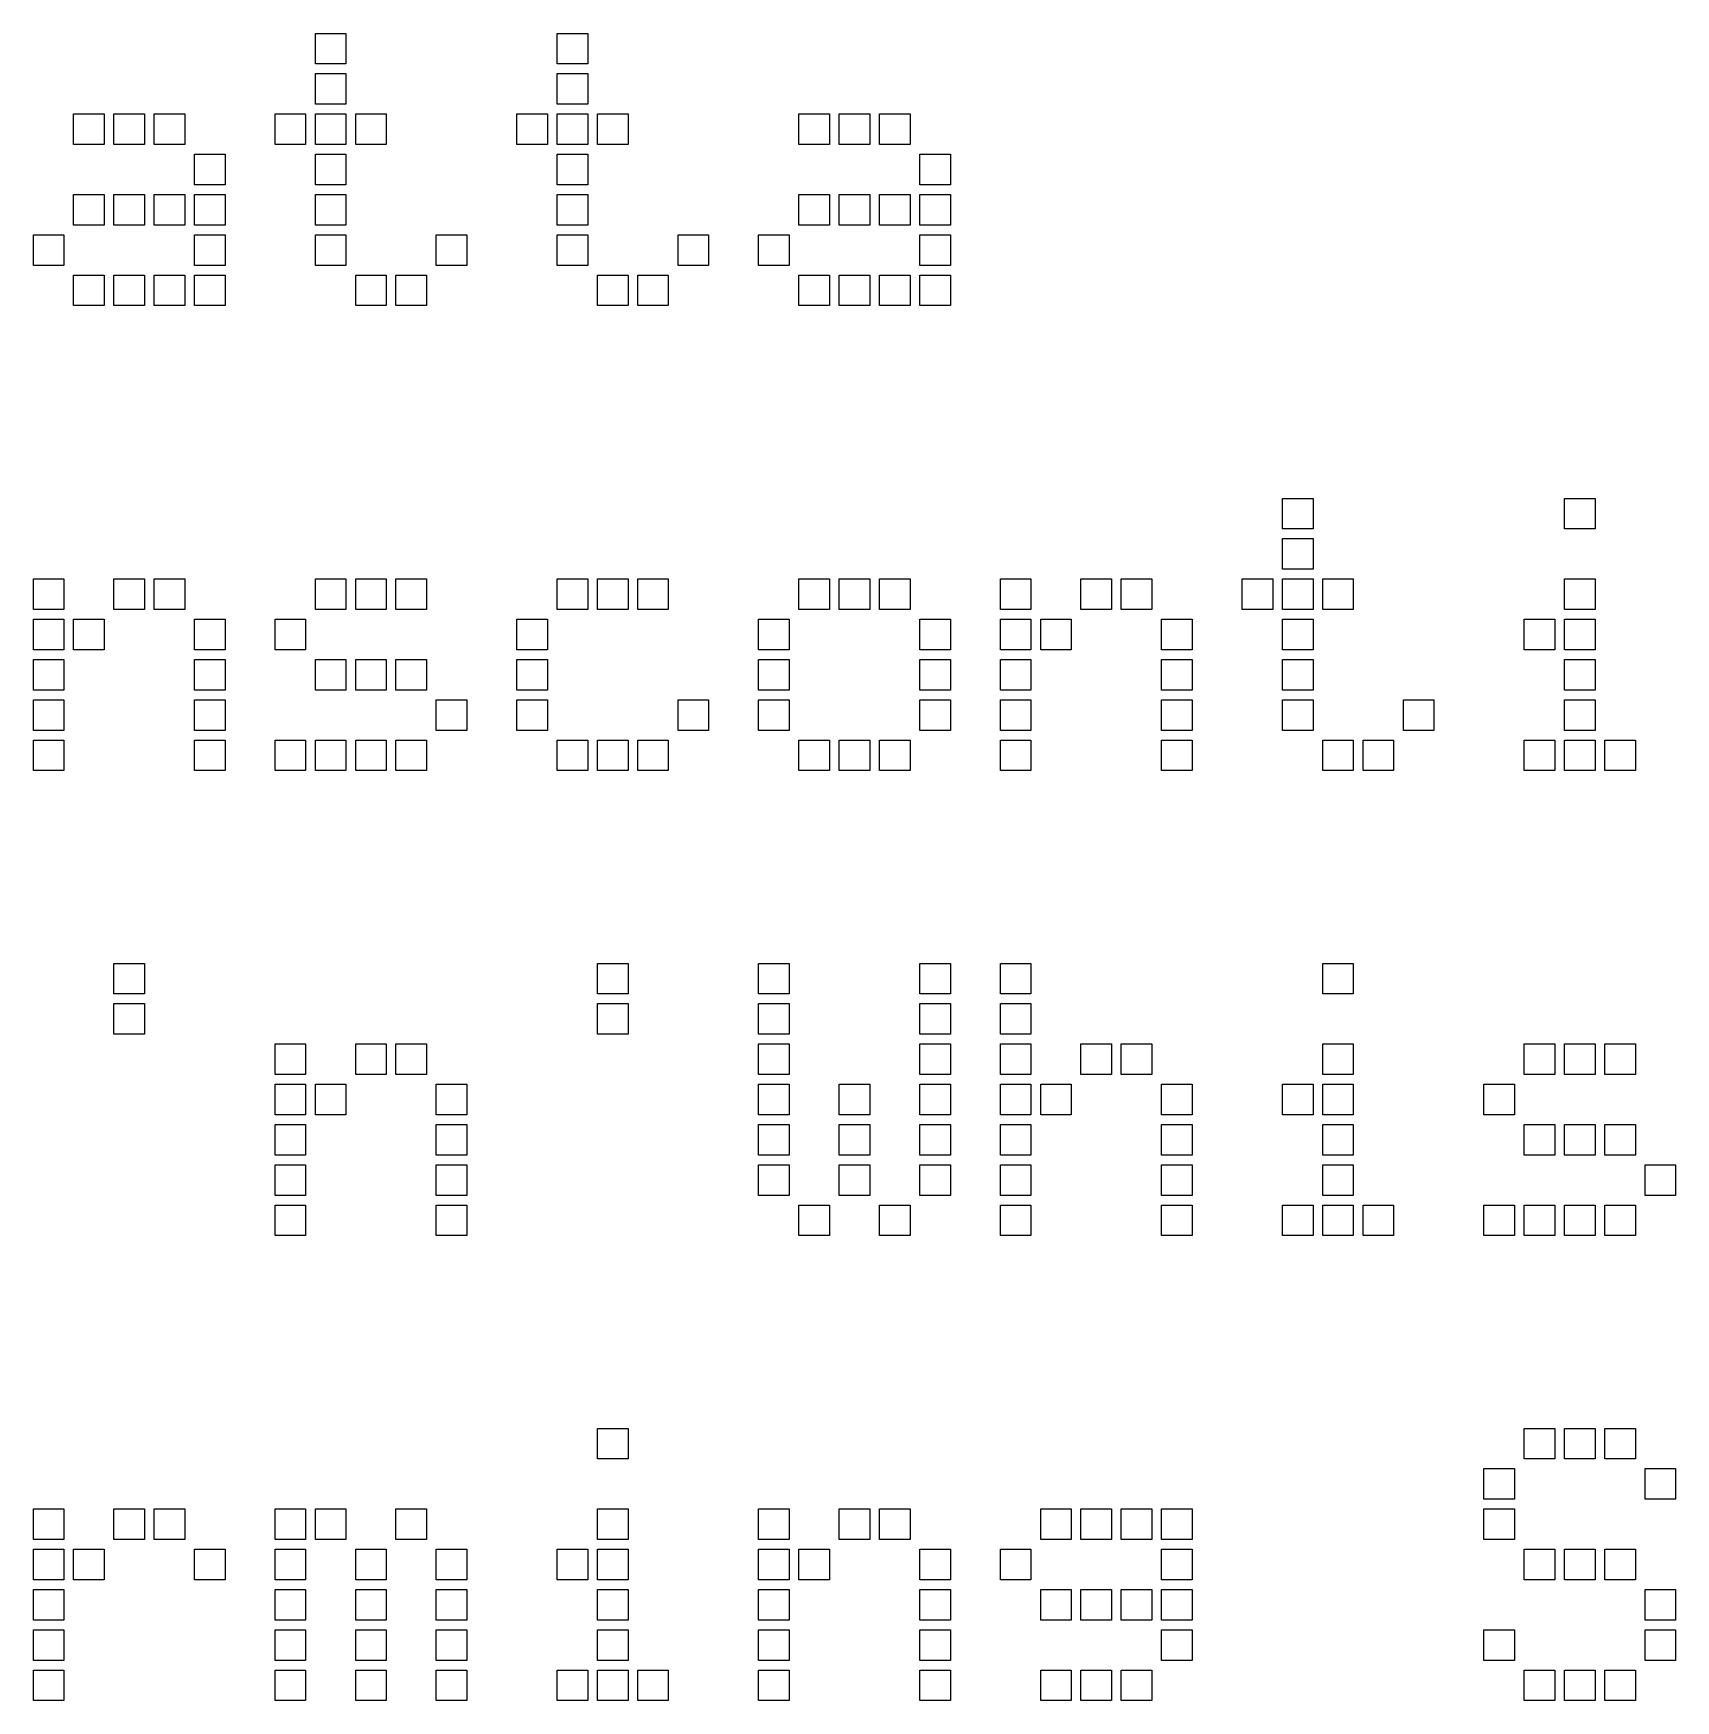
# Model space of a CAD drawing. Extents: x -7 to 861, y 30 to 246.
# Drawn here: x 211.4 to 423.8, y 30.4 to 246 of the extents above; entities that cross this region are included whole.
import ezdxf

# ---------------------------------------------------------------- set-up
doc = ezdxf.new("R2010")
doc.units = 0

msp = doc.modelspace()

# ---------------------------------------------------------------- linework, layer by layer
at = {"layer": 'Layer 1', "color": 7}
for points in [[(247.868325, 242.100856), (247.868325, 246.049652), (251.81712, 246.049652), (251.81712, 242.100856), (247.868325, 242.100856)], [(279.132923, 242.100856), (279.132923, 246.049652), (283.081703, 246.049652), (283.081703, 242.100856), (279.132923, 242.100856)], [(247.868325, 236.890093), (247.868325, 240.838873), (251.81712, 240.838873), (251.81712, 236.890093), (247.868325, 236.890093)], [(279.132923, 236.890093), (279.132923, 240.838873), (283.081703, 240.838873), (283.081703, 236.890093), (279.132923, 236.890093)], [(216.603728, 231.679329), (216.603728, 235.62811), (220.552523, 235.62811), (220.552523, 231.679329), (216.603728, 231.679329)], [(221.814506, 231.679329), (221.814506, 235.62811), (225.763287, 235.62811), (225.763287, 231.679329), (221.814506, 231.679329)], [(227.02527, 231.679329), (227.02527, 235.62811), (230.974051, 235.62811), (230.974051, 231.679329), (227.02527, 231.679329)], [(242.657561, 231.679329), (242.657561, 235.62811), (246.606342, 235.62811), (246.606342, 231.679329), (242.657561, 231.679329)], [(247.868325, 231.679329), (247.868325, 235.62811), (251.81712, 235.62811), (251.81712, 231.679329), (247.868325, 231.679329)], [(253.079089, 231.679329), (253.079089, 235.62811), (257.027884, 235.62811), (257.027884, 231.679329), (253.079089, 231.679329)], [(273.922159, 231.679329), (273.922159, 235.62811), (277.87094, 235.62811), (277.87094, 231.679329), (273.922159, 231.679329)], [(279.132923, 231.679329), (279.132923, 235.62811), (283.081703, 235.62811), (283.081703, 231.679329), (279.132923, 231.679329)], [(284.343686, 231.679329), (284.343686, 235.62811), (288.292481, 235.62811), (288.292481, 231.679329), (284.343686, 231.679329)], [(310.397548, 231.679329), (310.397548, 235.62811), (314.346329, 235.62811), (314.346329, 231.679329), (310.397548, 231.679329)], [(315.608312, 231.679329), (315.608312, 235.62811), (319.557093, 235.62811), (319.557093, 231.679329), (315.608312, 231.679329)], [(320.819076, 231.679329), (320.819076, 235.62811), (324.767857, 235.62811), (324.767857, 231.679329), (320.819076, 231.679329)], [(232.236034, 226.468565), (232.236034, 230.417346), (236.184814, 230.417346), (236.184814, 226.468565), (232.236034, 226.468565)], [(247.868325, 226.468565), (247.868325, 230.417346), (251.81712, 230.417346), (251.81712, 226.468565), (247.868325, 226.468565)], [(279.132923, 226.468565), (279.132923, 230.417346), (283.081703, 230.417346), (283.081703, 226.468565), (279.132923, 226.468565)], [(326.02984, 226.468565), (326.02984, 230.417346), (329.978635, 230.417346), (329.978635, 226.468565), (326.02984, 226.468565)], [(216.603728, 221.257787), (216.603728, 225.206582), (220.552523, 225.206582), (220.552523, 221.257787), (216.603728, 221.257787)], [(221.814506, 221.257787), (221.814506, 225.206582), (225.763287, 225.206582), (225.763287, 221.257787), (221.814506, 221.257787)], [(227.02527, 221.257787), (227.02527, 225.206582), (230.974051, 225.206582), (230.974051, 221.257787), (227.02527, 221.257787)], [(232.236034, 221.257787), (232.236034, 225.206582), (236.184814, 225.206582), (236.184814, 221.257787), (232.236034, 221.257787)], [(247.868325, 221.257787), (247.868325, 225.206582), (251.81712, 225.206582), (251.81712, 221.257787), (247.868325, 221.257787)], [(279.132923, 221.257787), (279.132923, 225.206582), (283.081703, 225.206582), (283.081703, 221.257787), (279.132923, 221.257787)], [(310.397548, 221.257787), (310.397548, 225.206582), (314.346329, 225.206582), (314.346329, 221.257787), (310.397548, 221.257787)], [(315.608312, 221.257787), (315.608312, 225.206582), (319.557093, 225.206582), (319.557093, 221.257787), (315.608312, 221.257787)], [(320.819076, 221.257787), (320.819076, 225.206582), (324.767857, 225.206582), (324.767857, 221.257787), (320.819076, 221.257787)], [(326.02984, 221.257787), (326.02984, 225.206582), (329.978635, 225.206582), (329.978635, 221.257787), (326.02984, 221.257787)], [(211.392964, 216.047023), (211.392964, 219.995804), (215.341745, 219.995804), (215.341745, 216.047023), (211.392964, 216.047023)], [(232.236034, 216.047023), (232.236034, 219.995804), (236.184814, 219.995804), (236.184814, 216.047023), (232.236034, 216.047023)], [(247.868325, 216.047023), (247.868325, 219.995804), (251.81712, 219.995804), (251.81712, 216.047023), (247.868325, 216.047023)], [(263.500631, 216.047023), (263.500631, 219.995804), (267.449412, 219.995804), (267.449412, 216.047023), (263.500631, 216.047023)], [(279.132923, 216.047023), (279.132923, 219.995804), (283.081703, 219.995804), (283.081703, 216.047023), (279.132923, 216.047023)], [(294.765228, 216.047023), (294.765228, 219.995804), (298.714009, 219.995804), (298.714009, 216.047023), (294.765228, 216.047023)], [(305.18677, 216.047023), (305.18677, 219.995804), (309.135565, 219.995804), (309.135565, 216.047023), (305.18677, 216.047023)], [(326.02984, 216.047023), (326.02984, 219.995804), (329.978635, 219.995804), (329.978635, 216.047023), (326.02984, 216.047023)], [(216.603728, 210.836259), (216.603728, 214.78504), (220.552523, 214.78504), (220.552523, 210.836259), (216.603728, 210.836259)], [(221.814506, 210.836259), (221.814506, 214.78504), (225.763287, 214.78504), (225.763287, 210.836259), (221.814506, 210.836259)], [(227.02527, 210.836259), (227.02527, 214.78504), (230.974051, 214.78504), (230.974051, 210.836259), (227.02527, 210.836259)], [(232.236034, 210.836259), (232.236034, 214.78504), (236.184814, 214.78504), (236.184814, 210.836259), (232.236034, 210.836259)], [(253.079089, 210.836259), (253.079089, 214.78504), (257.027884, 214.78504), (257.027884, 210.836259), (253.079089, 210.836259)], [(258.289867, 210.836259), (258.289867, 214.78504), (262.238648, 214.78504), (262.238648, 210.836259), (258.289867, 210.836259)], [(284.343686, 210.836259), (284.343686, 214.78504), (288.292481, 214.78504), (288.292481, 210.836259), (284.343686, 210.836259)], [(289.554464, 210.836259), (289.554464, 214.78504), (293.503245, 214.78504), (293.503245, 210.836259), (289.554464, 210.836259)], [(310.397548, 210.836259), (310.397548, 214.78504), (314.346329, 214.78504), (314.346329, 210.836259), (310.397548, 210.836259)], [(315.608312, 210.836259), (315.608312, 214.78504), (319.557093, 214.78504), (319.557093, 210.836259), (315.608312, 210.836259)], [(320.819076, 210.836259), (320.819076, 214.78504), (324.767857, 214.78504), (324.767857, 210.836259), (320.819076, 210.836259)], [(326.02984, 210.836259), (326.02984, 214.78504), (329.978635, 214.78504), (329.978635, 210.836259), (326.02984, 210.836259)], [(372.926743, 181.96875), (372.926743, 185.917531), (376.875524, 185.917531), (376.875524, 181.96875), (372.926743, 181.96875)], [(409.402104, 181.96875), (409.402104, 185.917531), (413.350885, 185.917531), (413.350885, 181.96875), (409.402104, 181.96875)], [(372.926743, 176.757972), (372.926743, 180.706767), (376.875524, 180.706767), (376.875524, 176.757972), (372.926743, 176.757972)], [(211.392964, 171.547208), (211.392964, 175.495989), (215.341745, 175.495989), (215.341745, 171.547208), (211.392964, 171.547208)], [(221.814506, 171.547208), (221.814506, 175.495989), (225.763287, 175.495989), (225.763287, 171.547208), (221.814506, 171.547208)], [(227.02527, 171.547208), (227.02527, 175.495989), (230.974051, 175.495989), (230.974051, 171.547208), (227.02527, 171.547208)], [(247.868325, 171.547208), (247.868325, 175.495989), (251.81712, 175.495989), (251.81712, 171.547208), (247.868325, 171.547208)], [(253.079089, 171.547208), (253.079089, 175.495989), (257.027884, 175.495989), (257.027884, 171.547208), (253.079089, 171.547208)], [(258.289867, 171.547208), (258.289867, 175.495989), (262.238648, 175.495989), (262.238648, 171.547208), (258.289867, 171.547208)], [(279.132923, 171.547208), (279.132923, 175.495989), (283.081703, 175.495989), (283.081703, 171.547208), (279.132923, 171.547208)], [(284.343686, 171.547208), (284.343686, 175.495989), (288.292481, 175.495989), (288.292481, 171.547208), (284.343686, 171.547208)], [(289.554464, 171.547208), (289.554464, 175.495989), (293.503245, 175.495989), (293.503245, 171.547208), (289.554464, 171.547208)], [(310.397548, 171.547208), (310.397548, 175.495989), (314.346329, 175.495989), (314.346329, 171.547208), (310.397548, 171.547208)], [(315.608312, 171.547208), (315.608312, 175.495989), (319.557093, 175.495989), (319.557093, 171.547208), (315.608312, 171.547208)], [(320.819076, 171.547208), (320.819076, 175.495989), (324.767857, 175.495989), (324.767857, 171.547208), (320.819076, 171.547208)], [(336.451368, 171.547208), (336.451368, 175.495989), (340.400163, 175.495989), (340.400163, 171.547208), (336.451368, 171.547208)], [(346.87291, 171.547208), (346.87291, 175.495989), (350.82169, 175.495989), (350.82169, 171.547208), (346.87291, 171.547208)], [(352.083673, 171.547208), (352.083673, 175.495989), (356.032454, 175.495989), (356.032454, 171.547208), (352.083673, 171.547208)], [(367.715965, 171.547208), (367.715965, 175.495989), (371.66476, 175.495989), (371.66476, 171.547208), (367.715965, 171.547208)], [(372.926743, 171.547208), (372.926743, 175.495989), (376.875524, 175.495989), (376.875524, 171.547208), (372.926743, 171.547208)], [(378.137507, 171.547208), (378.137507, 175.495989), (382.086288, 175.495989), (382.086288, 171.547208), (378.137507, 171.547208)], [(409.402104, 171.547208), (409.402104, 175.495989), (413.350885, 175.495989), (413.350885, 171.547208), (409.402104, 171.547208)], [(211.392964, 166.336444), (211.392964, 170.285225), (215.341745, 170.285225), (215.341745, 166.336444), (211.392964, 166.336444)], [(216.603728, 166.336444), (216.603728, 170.285225), (220.552523, 170.285225), (220.552523, 166.336444), (216.603728, 166.336444)], [(232.236034, 166.336444), (232.236034, 170.285225), (236.184814, 170.285225), (236.184814, 166.336444), (232.236034, 166.336444)], [(242.657561, 166.336444), (242.657561, 170.285225), (246.606342, 170.285225), (246.606342, 166.336444), (242.657561, 166.336444)], [(273.922159, 166.336444), (273.922159, 170.285225), (277.87094, 170.285225), (277.87094, 166.336444), (273.922159, 166.336444)], [(305.18677, 166.336444), (305.18677, 170.285225), (309.135565, 170.285225), (309.135565, 166.336444), (305.18677, 166.336444)], [(326.02984, 166.336444), (326.02984, 170.285225), (329.978635, 170.285225), (329.978635, 166.336444), (326.02984, 166.336444)], [(336.451368, 166.336444), (336.451368, 170.285225), (340.400163, 170.285225), (340.400163, 166.336444), (336.451368, 166.336444)], [(341.662146, 166.336444), (341.662146, 170.285225), (345.610927, 170.285225), (345.610927, 166.336444), (341.662146, 166.336444)], [(357.294437, 166.336444), (357.294437, 170.285225), (361.243232, 170.285225), (361.243232, 166.336444), (357.294437, 166.336444)], [(372.926743, 166.336444), (372.926743, 170.285225), (376.875524, 170.285225), (376.875524, 166.336444), (372.926743, 166.336444)], [(404.19134, 166.336444), (404.19134, 170.285225), (408.140121, 170.285225), (408.140121, 166.336444), (404.19134, 166.336444)], [(409.402104, 166.336444), (409.402104, 170.285225), (413.350885, 170.285225), (413.350885, 166.336444), (409.402104, 166.336444)], [(211.392964, 161.12568), (211.392964, 165.074461), (215.341745, 165.074461), (215.341745, 161.12568), (211.392964, 161.12568)], [(232.236034, 161.12568), (232.236034, 165.074461), (236.184814, 165.074461), (236.184814, 161.12568), (232.236034, 161.12568)], [(247.868325, 161.12568), (247.868325, 165.074461), (251.81712, 165.074461), (251.81712, 161.12568), (247.868325, 161.12568)], [(253.079089, 161.12568), (253.079089, 165.074461), (257.027884, 165.074461), (257.027884, 161.12568), (253.079089, 161.12568)], [(258.289867, 161.12568), (258.289867, 165.074461), (262.238648, 165.074461), (262.238648, 161.12568), (258.289867, 161.12568)], [(273.922159, 161.12568), (273.922159, 165.074461), (277.87094, 165.074461), (277.87094, 161.12568), (273.922159, 161.12568)], [(305.18677, 161.12568), (305.18677, 165.074461), (309.135565, 165.074461), (309.135565, 161.12568), (305.18677, 161.12568)], [(326.02984, 161.12568), (326.02984, 165.074461), (329.978635, 165.074461), (329.978635, 161.12568), (326.02984, 161.12568)], [(336.451368, 161.12568), (336.451368, 165.074461), (340.400163, 165.074461), (340.400163, 161.12568), (336.451368, 161.12568)], [(357.294437, 161.12568), (357.294437, 165.074461), (361.243232, 165.074461), (361.243232, 161.12568), (357.294437, 161.12568)], [(372.926743, 161.12568), (372.926743, 165.074461), (376.875524, 165.074461), (376.875524, 161.12568), (372.926743, 161.12568)], [(409.402104, 161.12568), (409.402104, 165.074461), (413.350885, 165.074461), (413.350885, 161.12568), (409.402104, 161.12568)], [(211.392964, 155.914902), (211.392964, 159.863697), (215.341745, 159.863697), (215.341745, 155.914902), (211.392964, 155.914902)], [(232.236034, 155.914902), (232.236034, 159.863697), (236.184814, 159.863697), (236.184814, 155.914902), (232.236034, 155.914902)], [(263.500631, 155.914902), (263.500631, 159.863697), (267.449412, 159.863697), (267.449412, 155.914902), (263.500631, 155.914902)], [(273.922159, 155.914902), (273.922159, 159.863697), (277.87094, 159.863697), (277.87094, 155.914902), (273.922159, 155.914902)], [(294.765228, 155.914902), (294.765228, 159.863697), (298.714009, 159.863697), (298.714009, 155.914902), (294.765228, 155.914902)], [(305.18677, 155.914902), (305.18677, 159.863697), (309.135565, 159.863697), (309.135565, 155.914902), (305.18677, 155.914902)], [(326.02984, 155.914902), (326.02984, 159.863697), (329.978635, 159.863697), (329.978635, 155.914902), (326.02984, 155.914902)], [(336.451368, 155.914902), (336.451368, 159.863697), (340.400163, 159.863697), (340.400163, 155.914902), (336.451368, 155.914902)], [(357.294437, 155.914902), (357.294437, 159.863697), (361.243232, 159.863697), (361.243232, 155.914902), (357.294437, 155.914902)], [(372.926743, 155.914902), (372.926743, 159.863697), (376.875524, 159.863697), (376.875524, 155.914902), (372.926743, 155.914902)], [(388.559035, 155.914902), (388.559035, 159.863697), (392.50783, 159.863697), (392.50783, 155.914902), (388.559035, 155.914902)], [(409.402104, 155.914902), (409.402104, 159.863697), (413.350885, 159.863697), (413.350885, 155.914902), (409.402104, 155.914902)], [(211.392964, 150.704139), (211.392964, 154.652919), (215.341745, 154.652919), (215.341745, 150.704139), (211.392964, 150.704139)], [(232.236034, 150.704139), (232.236034, 154.652919), (236.184814, 154.652919), (236.184814, 150.704139), (232.236034, 150.704139)], [(242.657561, 150.704139), (242.657561, 154.652919), (246.606342, 154.652919), (246.606342, 150.704139), (242.657561, 150.704139)], [(247.868325, 150.704139), (247.868325, 154.652919), (251.81712, 154.652919), (251.81712, 150.704139), (247.868325, 150.704139)], [(253.079089, 150.704139), (253.079089, 154.652919), (257.027884, 154.652919), (257.027884, 150.704139), (253.079089, 150.704139)], [(258.289867, 150.704139), (258.289867, 154.652919), (262.238648, 154.652919), (262.238648, 150.704139), (258.289867, 150.704139)], [(279.132923, 150.704139), (279.132923, 154.652919), (283.081703, 154.652919), (283.081703, 150.704139), (279.132923, 150.704139)], [(284.343686, 150.704139), (284.343686, 154.652919), (288.292481, 154.652919), (288.292481, 150.704139), (284.343686, 150.704139)], [(289.554464, 150.704139), (289.554464, 154.652919), (293.503245, 154.652919), (293.503245, 150.704139), (289.554464, 150.704139)], [(310.397548, 150.704139), (310.397548, 154.652919), (314.346329, 154.652919), (314.346329, 150.704139), (310.397548, 150.704139)], [(315.608312, 150.704139), (315.608312, 154.652919), (319.557093, 154.652919), (319.557093, 150.704139), (315.608312, 150.704139)], [(320.819076, 150.704139), (320.819076, 154.652919), (324.767857, 154.652919), (324.767857, 150.704139), (320.819076, 150.704139)], [(336.451368, 150.704139), (336.451368, 154.652919), (340.400163, 154.652919), (340.400163, 150.704139), (336.451368, 150.704139)], [(357.294437, 150.704139), (357.294437, 154.652919), (361.243232, 154.652919), (361.243232, 150.704139), (357.294437, 150.704139)], [(378.137507, 150.704139), (378.137507, 154.652919), (382.086288, 154.652919), (382.086288, 150.704139), (378.137507, 150.704139)], [(383.348271, 150.704139), (383.348271, 154.652919), (387.297052, 154.652919), (387.297052, 150.704139), (383.348271, 150.704139)], [(404.19134, 150.704139), (404.19134, 154.652919), (408.140121, 154.652919), (408.140121, 150.704139), (404.19134, 150.704139)], [(409.402104, 150.704139), (409.402104, 154.652919), (413.350885, 154.652919), (413.350885, 150.704139), (409.402104, 150.704139)], [(414.612868, 150.704139), (414.612868, 154.652919), (418.561649, 154.652919), (418.561649, 150.704139), (414.612868, 150.704139)], [(221.814506, 121.83663), (221.814506, 125.78541), (225.763287, 125.78541), (225.763287, 121.83663), (221.814506, 121.83663)], [(284.343686, 121.83663), (284.343686, 125.78541), (288.292481, 125.78541), (288.292481, 121.83663), (284.343686, 121.83663)], [(305.18677, 121.83663), (305.18677, 125.78541), (309.135565, 125.78541), (309.135565, 121.83663), (305.18677, 121.83663)], [(326.02984, 121.83663), (326.02984, 125.78541), (329.978635, 125.78541), (329.978635, 121.83663), (326.02984, 121.83663)], [(336.451368, 121.83663), (336.451368, 125.78541), (340.400163, 125.78541), (340.400163, 121.83663), (336.451368, 121.83663)], [(378.137507, 121.83663), (378.137507, 125.78541), (382.086288, 125.78541), (382.086288, 121.83663), (378.137507, 121.83663)], [(221.814506, 116.625861), (221.814506, 120.574647), (225.763287, 120.574647), (225.763287, 116.625861), (221.814506, 116.625861)], [(284.343686, 116.625861), (284.343686, 120.574647), (288.292481, 120.574647), (288.292481, 116.625861), (284.343686, 116.625861)], [(305.18677, 116.625861), (305.18677, 120.574647), (309.135565, 120.574647), (309.135565, 116.625861), (305.18677, 116.625861)], [(326.02984, 116.625861), (326.02984, 120.574647), (329.978635, 120.574647), (329.978635, 116.625861), (326.02984, 116.625861)], [(336.451368, 116.625861), (336.451368, 120.574647), (340.400163, 120.574647), (340.400163, 116.625861), (336.451368, 116.625861)], [(242.657561, 111.415095), (242.657561, 115.363878), (246.606342, 115.363878), (246.606342, 111.415095), (242.657561, 111.415095)], [(253.079089, 111.415095), (253.079089, 115.363878), (257.027884, 115.363878), (257.027884, 111.415095), (253.079089, 111.415095)], [(258.289867, 111.415095), (258.289867, 115.363878), (262.238648, 115.363878), (262.238648, 111.415095), (258.289867, 111.415095)], [(305.18677, 111.415095), (305.18677, 115.363878), (309.135565, 115.363878), (309.135565, 111.415095), (305.18677, 111.415095)], [(326.02984, 111.415095), (326.02984, 115.363878), (329.978635, 115.363878), (329.978635, 111.415095), (326.02984, 111.415095)], [(336.451368, 111.415095), (336.451368, 115.363878), (340.400163, 115.363878), (340.400163, 111.415095), (336.451368, 111.415095)], [(346.87291, 111.415095), (346.87291, 115.363878), (350.82169, 115.363878), (350.82169, 111.415095), (346.87291, 111.415095)], [(352.083673, 111.415095), (352.083673, 115.363878), (356.032454, 115.363878), (356.032454, 111.415095), (352.083673, 111.415095)], [(378.137507, 111.415095), (378.137507, 115.363878), (382.086288, 115.363878), (382.086288, 111.415095), (378.137507, 111.415095)], [(404.19134, 111.415095), (404.19134, 115.363878), (408.140121, 115.363878), (408.140121, 111.415095), (404.19134, 111.415095)], [(409.402104, 111.415095), (409.402104, 115.363878), (413.350885, 115.363878), (413.350885, 111.415095), (409.402104, 111.415095)], [(414.612868, 111.415095), (414.612868, 115.363878), (418.561649, 115.363878), (418.561649, 111.415095), (414.612868, 111.415095)], [(242.657561, 106.204327), (242.657561, 110.153112), (246.606342, 110.153112), (246.606342, 106.204327), (242.657561, 106.204327)], [(247.868325, 106.204327), (247.868325, 110.153112), (251.81712, 110.153112), (251.81712, 106.204327), (247.868325, 106.204327)], [(263.500631, 106.204327), (263.500631, 110.153112), (267.449412, 110.153112), (267.449412, 106.204327), (263.500631, 106.204327)], [(305.18677, 106.204327), (305.18677, 110.153112), (309.135565, 110.153112), (309.135565, 106.204327), (305.18677, 106.204327)], [(315.608312, 106.204327), (315.608312, 110.153112), (319.557093, 110.153112), (319.557093, 106.204327), (315.608312, 106.204327)], [(326.02984, 106.204327), (326.02984, 110.153112), (329.978635, 110.153112), (329.978635, 106.204327), (326.02984, 106.204327)], [(336.451368, 106.204327), (336.451368, 110.153112), (340.400163, 110.153112), (340.400163, 106.204327), (336.451368, 106.204327)], [(341.662146, 106.204327), (341.662146, 110.153112), (345.610927, 110.153112), (345.610927, 106.204327), (341.662146, 106.204327)], [(357.294437, 106.204327), (357.294437, 110.153112), (361.243232, 110.153112), (361.243232, 106.204327), (357.294437, 106.204327)], [(372.926743, 106.204327), (372.926743, 110.153112), (376.875524, 110.153112), (376.875524, 106.204327), (372.926743, 106.204327)], [(378.137507, 106.204327), (378.137507, 110.153112), (382.086288, 110.153112), (382.086288, 106.204327), (378.137507, 106.204327)], [(398.980562, 106.204327), (398.980562, 110.153112), (402.929357, 110.153112), (402.929357, 106.204327), (398.980562, 106.204327)], [(242.657561, 100.99356), (242.657561, 104.942344), (246.606342, 104.942344), (246.606342, 100.99356), (242.657561, 100.99356)], [(263.500631, 100.99356), (263.500631, 104.942344), (267.449412, 104.942344), (267.449412, 100.99356), (263.500631, 100.99356)], [(305.18677, 100.99356), (305.18677, 104.942344), (309.135565, 104.942344), (309.135565, 100.99356), (305.18677, 100.99356)], [(315.608312, 100.99356), (315.608312, 104.942344), (319.557093, 104.942344), (319.557093, 100.99356), (315.608312, 100.99356)], [(326.02984, 100.99356), (326.02984, 104.942344), (329.978635, 104.942344), (329.978635, 100.99356), (326.02984, 100.99356)], [(336.451368, 100.99356), (336.451368, 104.942344), (340.400163, 104.942344), (340.400163, 100.99356), (336.451368, 100.99356)], [(357.294437, 100.99356), (357.294437, 104.942344), (361.243232, 104.942344), (361.243232, 100.99356), (357.294437, 100.99356)], [(378.137507, 100.99356), (378.137507, 104.942344), (382.086288, 104.942344), (382.086288, 100.99356), (378.137507, 100.99356)], [(404.19134, 100.99356), (404.19134, 104.942344), (408.140121, 104.942344), (408.140121, 100.99356), (404.19134, 100.99356)], [(409.402104, 100.99356), (409.402104, 104.942344), (413.350885, 104.942344), (413.350885, 100.99356), (409.402104, 100.99356)], [(414.612868, 100.99356), (414.612868, 104.942344), (418.561649, 104.942344), (418.561649, 100.99356), (414.612868, 100.99356)], [(242.657561, 95.782792), (242.657561, 99.731577), (246.606342, 99.731577), (246.606342, 95.782792), (242.657561, 95.782792)], [(263.500631, 95.782792), (263.500631, 99.731577), (267.449412, 99.731577), (267.449412, 95.782792), (263.500631, 95.782792)], [(305.18677, 95.782792), (305.18677, 99.731577), (309.135565, 99.731577), (309.135565, 95.782792), (305.18677, 95.782792)], [(315.608312, 95.782792), (315.608312, 99.731577), (319.557093, 99.731577), (319.557093, 95.782792), (315.608312, 95.782792)], [(326.02984, 95.782792), (326.02984, 99.731577), (329.978635, 99.731577), (329.978635, 95.782792), (326.02984, 95.782792)], [(336.451368, 95.782792), (336.451368, 99.731577), (340.400163, 99.731577), (340.400163, 95.782792), (336.451368, 95.782792)], [(357.294437, 95.782792), (357.294437, 99.731577), (361.243232, 99.731577), (361.243232, 95.782792), (357.294437, 95.782792)], [(378.137507, 95.782792), (378.137507, 99.731577), (382.086288, 99.731577), (382.086288, 95.782792), (378.137507, 95.782792)], [(419.823632, 95.782792), (419.823632, 99.731577), (423.772427, 99.731577), (423.772427, 95.782792), (419.823632, 95.782792)], [(242.657561, 90.572025), (242.657561, 94.520809), (246.606342, 94.520809), (246.606342, 90.572025), (242.657561, 90.572025)], [(263.500631, 90.572025), (263.500631, 94.520809), (267.449412, 94.520809), (267.449412, 90.572025), (263.500631, 90.572025)], [(310.397548, 90.572025), (310.397548, 94.520809), (314.346329, 94.520809), (314.346329, 90.572025), (310.397548, 90.572025)], [(320.819076, 90.572025), (320.819076, 94.520809), (324.767857, 94.520809), (324.767857, 90.572025), (320.819076, 90.572025)], [(336.451368, 90.572025), (336.451368, 94.520809), (340.400163, 94.520809), (340.400163, 90.572025), (336.451368, 90.572025)], [(357.294437, 90.572025), (357.294437, 94.520809), (361.243232, 94.520809), (361.243232, 90.572025), (357.294437, 90.572025)], [(372.926743, 90.572025), (372.926743, 94.520809), (376.875524, 94.520809), (376.875524, 90.572025), (372.926743, 90.572025)], [(378.137507, 90.572025), (378.137507, 94.520809), (382.086288, 94.520809), (382.086288, 90.572025), (378.137507, 90.572025)], [(383.348271, 90.572025), (383.348271, 94.520809), (387.297052, 94.520809), (387.297052, 90.572025), (383.348271, 90.572025)], [(398.980562, 90.572025), (398.980562, 94.520809), (402.929357, 94.520809), (402.929357, 90.572025), (398.980562, 90.572025)], [(404.19134, 90.572025), (404.19134, 94.520809), (408.140121, 94.520809), (408.140121, 90.572025), (404.19134, 90.572025)], [(409.402104, 90.572025), (409.402104, 94.520809), (413.350885, 94.520809), (413.350885, 90.572025), (409.402104, 90.572025)], [(414.612868, 90.572025), (414.612868, 94.520809), (418.561649, 94.520809), (418.561649, 90.572025), (414.612868, 90.572025)], [(284.343686, 61.704513), (284.343686, 65.653298), (288.292481, 65.653298), (288.292481, 61.704513), (284.343686, 61.704513)], [(404.19134, 61.704513), (404.19134, 65.653298), (408.140121, 65.653298), (408.140121, 61.704513), (404.19134, 61.704513)], [(409.402104, 61.704513), (409.402104, 65.653298), (413.350885, 65.653298), (413.350885, 61.704513), (409.402104, 61.704513)], [(414.612868, 61.704513), (414.612868, 65.653298), (418.561649, 65.653298), (418.561649, 61.704513), (414.612868, 61.704513)], [(398.980562, 56.493745), (398.980562, 60.44253), (402.929357, 60.44253), (402.929357, 56.493745), (398.980562, 56.493745)], [(419.823632, 56.493745), (419.823632, 60.44253), (423.772427, 60.44253), (423.772427, 56.493745), (419.823632, 56.493745)], [(211.392964, 51.282978), (211.392964, 55.231764), (215.341745, 55.231764), (215.341745, 51.282978), (211.392964, 51.282978)], [(221.814506, 51.282978), (221.814506, 55.231764), (225.763287, 55.231764), (225.763287, 51.282978), (221.814506, 51.282978)], [(227.02527, 51.282978), (227.02527, 55.231764), (230.974051, 55.231764), (230.974051, 51.282978), (227.02527, 51.282978)], [(242.657561, 51.282978), (242.657561, 55.231764), (246.606342, 55.231764), (246.606342, 51.282978), (242.657561, 51.282978)], [(247.868325, 51.282978), (247.868325, 55.231764), (251.81712, 55.231764), (251.81712, 51.282978), (247.868325, 51.282978)], [(258.289867, 51.282978), (258.289867, 55.231764), (262.238648, 55.231764), (262.238648, 51.282978), (258.289867, 51.282978)], [(284.343686, 51.282978), (284.343686, 55.231764), (288.292481, 55.231764), (288.292481, 51.282978), (284.343686, 51.282978)], [(305.18677, 51.282978), (305.18677, 55.231764), (309.135565, 55.231764), (309.135565, 51.282978), (305.18677, 51.282978)], [(315.608312, 51.282978), (315.608312, 55.231764), (319.557093, 55.231764), (319.557093, 51.282978), (315.608312, 51.282978)], [(320.819076, 51.282978), (320.819076, 55.231764), (324.767857, 55.231764), (324.767857, 51.282978), (320.819076, 51.282978)], [(341.662146, 51.282978), (341.662146, 55.231764), (345.610927, 55.231764), (345.610927, 51.282978), (341.662146, 51.282978)], [(346.87291, 51.282978), (346.87291, 55.231764), (350.82169, 55.231764), (350.82169, 51.282978), (346.87291, 51.282978)], [(352.083673, 51.282978), (352.083673, 55.231764), (356.032454, 55.231764), (356.032454, 51.282978), (352.083673, 51.282978)], [(357.294437, 51.282978), (357.294437, 55.231764), (361.243232, 55.231764), (361.243232, 51.282978), (357.294437, 51.282978)], [(398.980562, 51.282978), (398.980562, 55.231764), (402.929357, 55.231764), (402.929357, 51.282978), (398.980562, 51.282978)], [(211.392964, 46.072212), (211.392964, 50.020995), (215.341745, 50.020995), (215.341745, 46.072212), (211.392964, 46.072212)], [(216.603728, 46.072212), (216.603728, 50.020995), (220.552523, 50.020995), (220.552523, 46.072212), (216.603728, 46.072212)], [(232.236034, 46.072212), (232.236034, 50.020995), (236.184814, 50.020995), (236.184814, 46.072212), (232.236034, 46.072212)], [(242.657561, 46.072212), (242.657561, 50.020995), (246.606342, 50.020995), (246.606342, 46.072212), (242.657561, 46.072212)], [(253.079089, 46.072212), (253.079089, 50.020995), (257.027884, 50.020995), (257.027884, 46.072212), (253.079089, 46.072212)], [(263.500631, 46.072212), (263.500631, 50.020995), (267.449412, 50.020995), (267.449412, 46.072212), (263.500631, 46.072212)], [(279.132923, 46.072212), (279.132923, 50.020995), (283.081703, 50.020995), (283.081703, 46.072212), (279.132923, 46.072212)], [(284.343686, 46.072212), (284.343686, 50.020995), (288.292481, 50.020995), (288.292481, 46.072212), (284.343686, 46.072212)], [(305.18677, 46.072212), (305.18677, 50.020995), (309.135565, 50.020995), (309.135565, 46.072212), (305.18677, 46.072212)], [(310.397548, 46.072212), (310.397548, 50.020995), (314.346329, 50.020995), (314.346329, 46.072212), (310.397548, 46.072212)], [(326.02984, 46.072212), (326.02984, 50.020995), (329.978635, 50.020995), (329.978635, 46.072212), (326.02984, 46.072212)], [(336.451368, 46.072212), (336.451368, 50.020995), (340.400163, 50.020995), (340.400163, 46.072212), (336.451368, 46.072212)], [(357.294437, 46.072212), (357.294437, 50.020995), (361.243232, 50.020995), (361.243232, 46.072212), (357.294437, 46.072212)], [(404.19134, 46.072212), (404.19134, 50.020995), (408.140121, 50.020995), (408.140121, 46.072212), (404.19134, 46.072212)], [(409.402104, 46.072212), (409.402104, 50.020995), (413.350885, 50.020995), (413.350885, 46.072212), (409.402104, 46.072212)], [(414.612868, 46.072212), (414.612868, 50.020995), (418.561649, 50.020995), (418.561649, 46.072212), (414.612868, 46.072212)], [(211.392964, 40.861444), (211.392964, 44.810229), (215.341745, 44.810229), (215.341745, 40.861444), (211.392964, 40.861444)], [(242.657561, 40.861444), (242.657561, 44.810229), (246.606342, 44.810229), (246.606342, 40.861444), (242.657561, 40.861444)], [(253.079089, 40.861444), (253.079089, 44.810229), (257.027884, 44.810229), (257.027884, 40.861444), (253.079089, 40.861444)], [(263.500631, 40.861444), (263.500631, 44.810229), (267.449412, 44.810229), (267.449412, 40.861444), (263.500631, 40.861444)], [(284.343686, 40.861444), (284.343686, 44.810229), (288.292481, 44.810229), (288.292481, 40.861444), (284.343686, 40.861444)], [(305.18677, 40.861444), (305.18677, 44.810229), (309.135565, 44.810229), (309.135565, 40.861444), (305.18677, 40.861444)], [(326.02984, 40.861444), (326.02984, 44.810229), (329.978635, 44.810229), (329.978635, 40.861444), (326.02984, 40.861444)], [(341.662146, 40.861444), (341.662146, 44.810229), (345.610927, 44.810229), (345.610927, 40.861444), (341.662146, 40.861444)], [(346.87291, 40.861444), (346.87291, 44.810229), (350.82169, 44.810229), (350.82169, 40.861444), (346.87291, 40.861444)], [(352.083673, 40.861444), (352.083673, 44.810229), (356.032454, 44.810229), (356.032454, 40.861444), (352.083673, 40.861444)], [(357.294437, 40.861444), (357.294437, 44.810229), (361.243232, 44.810229), (361.243232, 40.861444), (357.294437, 40.861444)], [(419.823632, 40.861444), (419.823632, 44.810229), (423.772427, 44.810229), (423.772427, 40.861444), (419.823632, 40.861444)], [(211.392964, 35.650677), (211.392964, 39.599461), (215.341745, 39.599461), (215.341745, 35.650677), (211.392964, 35.650677)], [(242.657561, 35.650677), (242.657561, 39.599461), (246.606342, 39.599461), (246.606342, 35.650677), (242.657561, 35.650677)], [(253.079089, 35.650677), (253.079089, 39.599461), (257.027884, 39.599461), (257.027884, 35.650677), (253.079089, 35.650677)], [(263.500631, 35.650677), (263.500631, 39.599461), (267.449412, 39.599461), (267.449412, 35.650677), (263.500631, 35.650677)], [(284.343686, 35.650677), (284.343686, 39.599461), (288.292481, 39.599461), (288.292481, 35.650677), (284.343686, 35.650677)], [(305.18677, 35.650677), (305.18677, 39.599461), (309.135565, 39.599461), (309.135565, 35.650677), (305.18677, 35.650677)], [(326.02984, 35.650677), (326.02984, 39.599461), (329.978635, 39.599461), (329.978635, 35.650677), (326.02984, 35.650677)], [(357.294437, 35.650677), (357.294437, 39.599461), (361.243232, 39.599461), (361.243232, 35.650677), (357.294437, 35.650677)], [(398.980562, 35.650677), (398.980562, 39.599461), (402.929357, 39.599461), (402.929357, 35.650677), (398.980562, 35.650677)], [(419.823632, 35.650677), (419.823632, 39.599461), (423.772427, 39.599461), (423.772427, 35.650677), (419.823632, 35.650677)], [(211.392964, 30.439909), (211.392964, 34.388694), (215.341745, 34.388694), (215.341745, 30.439909), (211.392964, 30.439909)], [(242.657561, 30.439909), (242.657561, 34.388694), (246.606342, 34.388694), (246.606342, 30.439909), (242.657561, 30.439909)], [(253.079089, 30.439909), (253.079089, 34.388694), (257.027884, 34.388694), (257.027884, 30.439909), (253.079089, 30.439909)], [(263.500631, 30.439909), (263.500631, 34.388694), (267.449412, 34.388694), (267.449412, 30.439909), (263.500631, 30.439909)], [(279.132923, 30.439909), (279.132923, 34.388694), (283.081703, 34.388694), (283.081703, 30.439909), (279.132923, 30.439909)], [(284.343686, 30.439909), (284.343686, 34.388694), (288.292481, 34.388694), (288.292481, 30.439909), (284.343686, 30.439909)], [(289.554464, 30.439909), (289.554464, 34.388694), (293.503245, 34.388694), (293.503245, 30.439909), (289.554464, 30.439909)], [(305.18677, 30.439909), (305.18677, 34.388694), (309.135565, 34.388694), (309.135565, 30.439909), (305.18677, 30.439909)], [(326.02984, 30.439909), (326.02984, 34.388694), (329.978635, 34.388694), (329.978635, 30.439909), (326.02984, 30.439909)], [(341.662146, 30.439909), (341.662146, 34.388694), (345.610927, 34.388694), (345.610927, 30.439909), (341.662146, 30.439909)], [(346.87291, 30.439909), (346.87291, 34.388694), (350.82169, 34.388694), (350.82169, 30.439909), (346.87291, 30.439909)], [(352.083673, 30.439909), (352.083673, 34.388694), (356.032454, 34.388694), (356.032454, 30.439909), (352.083673, 30.439909)], [(404.19134, 30.439909), (404.19134, 34.388694), (408.140121, 34.388694), (408.140121, 30.439909), (404.19134, 30.439909)], [(409.402104, 30.439909), (409.402104, 34.388694), (413.350885, 34.388694), (413.350885, 30.439909), (409.402104, 30.439909)], [(414.612868, 30.439909), (414.612868, 34.388694), (418.561649, 34.388694), (418.561649, 30.439909), (414.612868, 30.439909)]]:
    msp.add_lwpolyline(points, dxfattribs=at)

doc.saveas('drawing.dxf')
